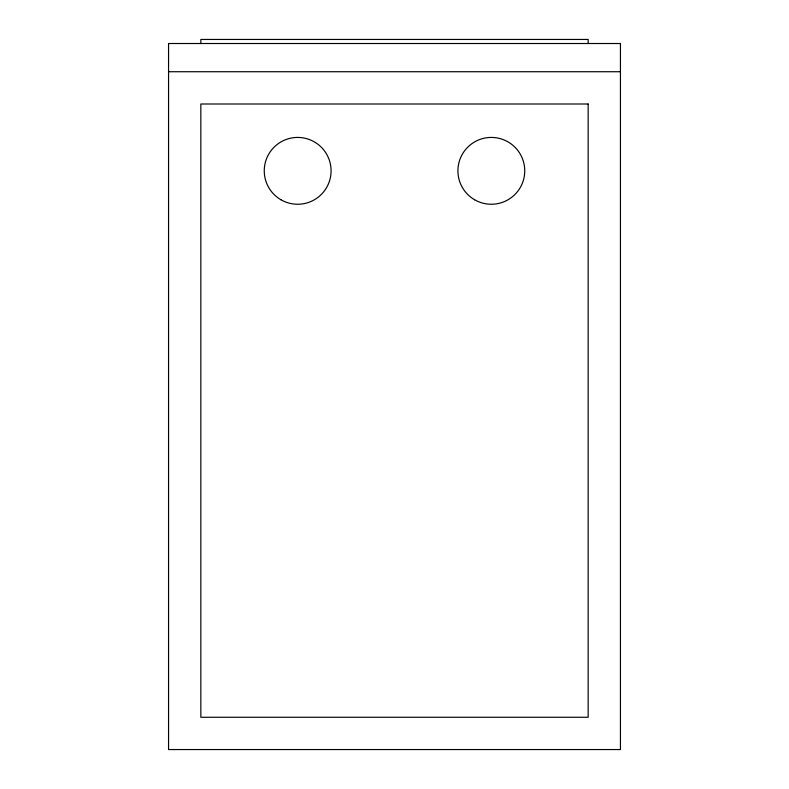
<?xml version="1.0" encoding="UTF-8"?>
<svg xmlns="http://www.w3.org/2000/svg" width="789" height="789" viewBox="0 0 789 789"><rect width="100%" height="100%" fill="white"/><g stroke="black" fill="none" stroke-linecap="round" stroke-linejoin="round"><path stroke-width="1.18" d="M168.56 71.73L620.44 71.73M588.16 43.513L588.16 39.45L200.84 39.45L200.84 43.513M620.44 43.513L168.56 43.513L168.56 749.55L620.44 749.55L620.44 43.513M588.16 104L200.84 104L200.84 717.27L588.16 717.27L588.16 104M280.963 199.775A33.414 33.414 0 0 0 331.084 170.838A33.414 33.414 0 0 0 280.963 141.902A33.414 33.414 0 0 0 280.963 199.775M474.623 199.775A33.414 33.414 0 0 0 524.744 170.838A33.414 33.414 0 0 0 474.623 141.902A33.414 33.414 0 0 0 474.623 199.775"/></g></svg>
